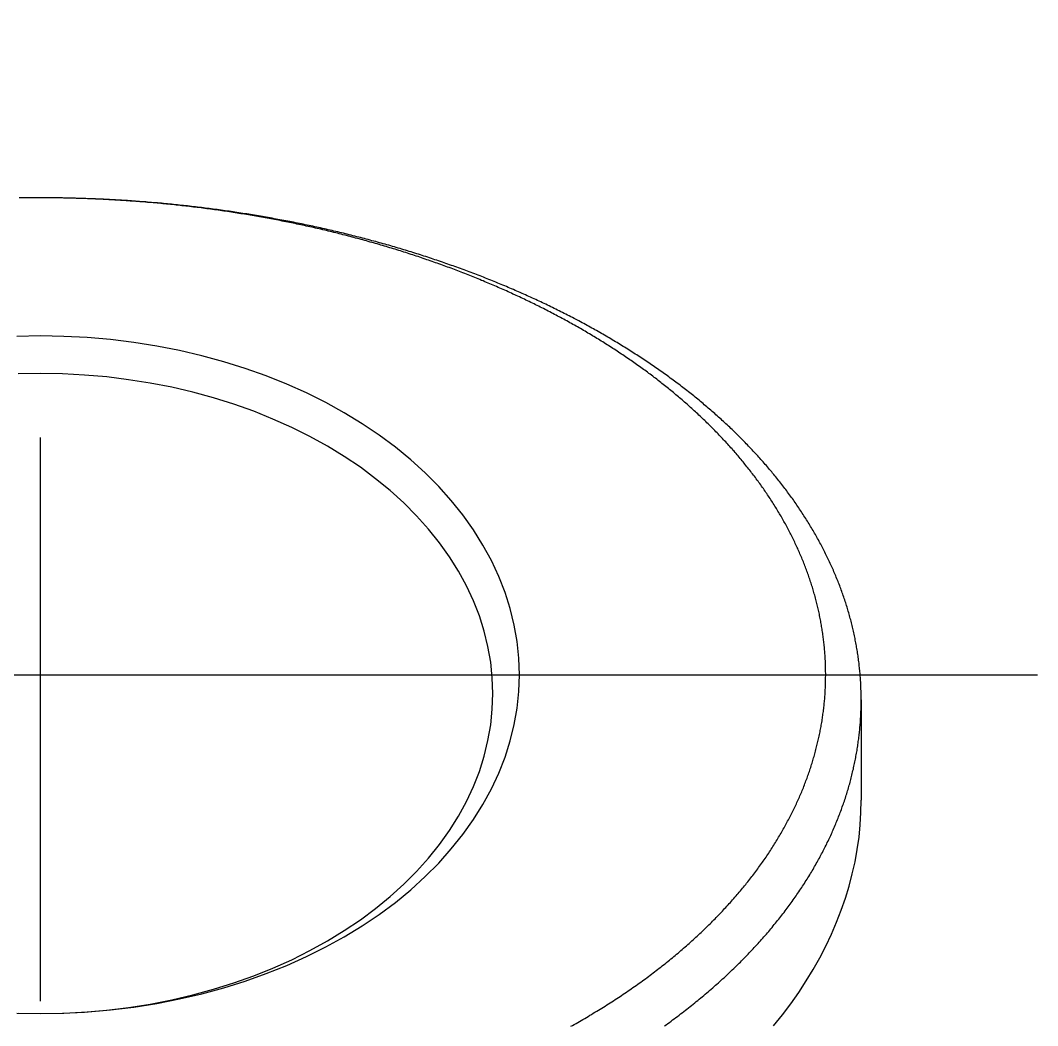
# Model space of a CAD drawing. Extents: x -9.8 to 63.4, y -19.1 to 47.2.
# Drawn here: x 51.97 to 63.43, y 35.82 to 47.15 of the extents above; entities that cross this region are included whole.
import ezdxf

# ---------------------------------------------------------------- set-up
doc = ezdxf.new("R2010")
doc.units = 0
doc.linetypes.add('CENTER', pattern=[50.8, 31.75, -6.35, 6.35, -6.35])
doc.layers.get('0').update_dxf_attribs({"linetype": 'CONTINUOUS'})
doc.layers.add('CENTER', color=1, linetype='CENTER')

msp = doc.modelspace()

# ---------------------------------------------------------------- linework, layer by layer
at = {"color": 7, "linetype": 'CONTINUOUS'}
msp.add_line((61.447, 39.495), (61.447, 38.363), dxfattribs=at)
at = {"color": 7}
for points in [[(59.23, 35.821, 0), (59.248, 35.834, 0), (59.267, 35.848, 0), (59.285, 35.861, 0), (59.304, 35.874, 0), (59.322, 35.888, 0), (59.34, 35.901, 0), (59.358, 35.915, 0), (59.376, 35.928, 0), (59.394, 35.942, 0), (59.412, 35.956, 0), (59.43, 35.969, 0), (59.448, 35.983, 0), (59.466, 35.997, 0), (59.483, 36.01, 0), (59.501, 36.024, 0), (59.518, 36.038, 0), (59.536, 36.052, 0), (59.553, 36.066, 0), (59.571, 36.08, 0), (59.588, 36.094, 0), (59.605, 36.108, 0), (59.622, 36.122, 0), (59.639, 36.136, 0), (59.656, 36.15, 0), (59.673, 36.164, 0), (59.69, 36.178, 0), (59.706, 36.192, 0), (59.723, 36.206, 0), (59.739, 36.221, 0), (59.756, 36.235, 0), (59.773, 36.249, 0), (59.789, 36.264, 0), (59.805, 36.278, 0), (59.821, 36.292, 0), (59.837, 36.307, 0), (59.853, 36.321, 0), (59.869, 36.336, 0), (59.885, 36.35, 0), (59.901, 36.364, 0), (59.917, 36.379, 0), (59.932, 36.394, 0), (59.948, 36.408, 0), (59.964, 36.423, 0), (59.979, 36.437, 0), (59.994, 36.452, 0), (60.01, 36.467, 0), (60.025, 36.481, 0), (60.04, 36.496, 0), (60.055, 36.511, 0), (60.07, 36.526, 0), (60.085, 36.54, 0), (60.099, 36.555, 0), (60.114, 36.57, 0), (60.129, 36.585, 0), (60.143, 36.599, 0), (60.158, 36.614, 0), (60.172, 36.629, 0), (60.186, 36.644, 0), (60.2, 36.659, 0), (60.215, 36.674, 0), (60.228, 36.689, 0), (60.242, 36.704, 0), (60.256, 36.719, 0), (60.27, 36.734, 0), (60.284, 36.749, 0), (60.297, 36.764, 0), (60.311, 36.779, 0), (60.325, 36.794, 0), (60.338, 36.81, 0), (60.351, 36.825, 0), (60.364, 36.84, 0), (60.378, 36.855, 0), (60.391, 36.87, 0), (60.404, 36.885, 0), (60.416, 36.901, 0), (60.429, 36.916, 0), (60.442, 36.931, 0), (60.455, 36.947, 0), (60.467, 36.962, 0), (60.48, 36.977, 0), (60.492, 36.992, 0), (60.505, 37.008, 0), (60.517, 37.023, 0), (60.529, 37.038, 0), (60.541, 37.054, 0), (60.553, 37.069, 0), (60.565, 37.085, 0), (60.577, 37.1, 0), (60.589, 37.116, 0), (60.6, 37.131, 0), (60.612, 37.147, 0), (60.623, 37.162, 0), (60.635, 37.178, 0), (60.646, 37.193, 0), (60.657, 37.209, 0), (60.669, 37.224, 0), (60.68, 37.24, 0), (60.691, 37.255, 0), (60.702, 37.271, 0), (60.712, 37.286, 0), (60.723, 37.302, 0), (60.734, 37.318, 0), (60.745, 37.333, 0), (60.755, 37.349, 0), (60.766, 37.365, 0), (60.776, 37.38, 0), (60.786, 37.396, 0), (60.797, 37.412, 0), (60.807, 37.427, 0), (60.817, 37.443, 0), (60.827, 37.459, 0), (60.837, 37.475, 0), (60.846, 37.49, 0), (60.856, 37.506, 0), (60.866, 37.522, 0), (60.875, 37.538, 0), (60.885, 37.553, 0), (60.894, 37.569, 0), (60.904, 37.585, 0), (60.913, 37.601, 0), (60.922, 37.617, 0), (60.931, 37.633, 0), (60.94, 37.649, 0), (60.949, 37.664, 0), (60.958, 37.68, 0), (60.967, 37.696, 0), (60.975, 37.712, 0), (60.984, 37.728, 0), (60.992, 37.744, 0), (61.001, 37.76, 0), (61.009, 37.776, 0), (61.017, 37.792, 0), (61.026, 37.808, 0), (61.034, 37.824, 0), (61.042, 37.84, 0), (61.05, 37.856, 0), (61.058, 37.872, 0), (61.065, 37.888, 0), (61.073, 37.904, 0), (61.081, 37.92, 0), (61.088, 37.936, 0), (61.096, 37.952, 0), (61.103, 37.968, 0), (61.111, 37.984, 0), (61.118, 38, 0), (61.125, 38.016, 0), (61.132, 38.032, 0), (61.139, 38.048, 0), (61.146, 38.065, 0), (61.153, 38.081, 0), (61.16, 38.097, 0), (61.166, 38.113, 0), (61.173, 38.129, 0), (61.179, 38.145, 0), (61.186, 38.161, 0), (61.192, 38.177, 0), (61.199, 38.194, 0), (61.205, 38.21, 0), (61.211, 38.226, 0), (61.217, 38.242, 0), (61.223, 38.258, 0), (61.229, 38.274, 0), (61.234, 38.291, 0), (61.24, 38.307, 0), (61.246, 38.323, 0), (61.251, 38.339, 0), (61.257, 38.355, 0), (61.262, 38.372, 0), (61.268, 38.388, 0), (61.273, 38.404, 0), (61.278, 38.42, 0), (61.283, 38.437, 0), (61.288, 38.453, 0), (61.293, 38.469, 0), (61.298, 38.485, 0), (61.303, 38.502, 0), (61.307, 38.518, 0), (61.312, 38.534, 0), (61.317, 38.55, 0), (61.321, 38.567, 0), (61.326, 38.583, 0), (61.33, 38.599, 0), (61.334, 38.615, 0), (61.338, 38.632, 0), (61.342, 38.648, 0), (61.346, 38.664, 0), (61.35, 38.681, 0), (61.354, 38.697, 0), (61.358, 38.713, 0), (61.361, 38.73, 0), (61.365, 38.746, 0), (61.369, 38.762, 0), (61.372, 38.779, 0), (61.376, 38.795, 0), (61.379, 38.811, 0), (61.382, 38.828, 0), (61.385, 38.844, 0), (61.388, 38.86, 0), (61.391, 38.877, 0), (61.394, 38.893, 0), (61.397, 38.909, 0), (61.4, 38.926, 0), (61.402, 38.942, 0), (61.405, 38.958, 0), (61.407, 38.975, 0), (61.41, 38.991, 0), (61.412, 39.007, 0), (61.414, 39.024, 0), (61.417, 39.04, 0), (61.419, 39.056, 0), (61.421, 39.073, 0), (61.423, 39.089, 0), (61.425, 39.106, 0), (61.426, 39.122, 0), (61.428, 39.138, 0), (61.43, 39.155, 0), (61.431, 39.171, 0), (61.433, 39.188, 0), (61.434, 39.204, 0), (61.436, 39.22, 0), (61.437, 39.237, 0), (61.438, 39.253, 0), (61.439, 39.27, 0), (61.44, 39.286, 0), (61.441, 39.302, 0), (61.442, 39.319, 0), (61.443, 39.335, 0), (61.444, 39.351, 0), (61.444, 39.368, 0), (61.445, 39.384, 0), (61.445, 39.401, 0), (61.446, 39.417, 0), (61.446, 39.433, 0), (61.446, 39.45, 0), (61.446, 39.466, 0), (61.447, 39.483, 0), (61.447, 39.499, 0), (61.446, 39.515, 0), (61.446, 39.532, 0), (61.446, 39.548, 0), (61.446, 39.565, 0), (61.445, 39.581, 0), (61.445, 39.597, 0), (61.444, 39.614, 0), (61.444, 39.63, 0), (61.443, 39.647, 0), (61.442, 39.663, 0), (61.442, 39.679, 0), (61.441, 39.696, 0), (61.44, 39.712, 0), (61.439, 39.728, 0), (61.438, 39.745, 0), (61.436, 39.761, 0), (61.435, 39.778, 0), (61.434, 39.794, 0), (61.432, 39.81, 0), (61.431, 39.827, 0), (61.429, 39.843, 0), (61.427, 39.859, 0), (61.425, 39.876, 0), (61.424, 39.892, 0), (61.422, 39.908, 0), (61.42, 39.925, 0), (61.418, 39.941, 0), (61.416, 39.957, 0), (61.413, 39.974, 0), (61.411, 39.99, 0), (61.409, 40.006, 0), (61.406, 40.023, 0), (61.404, 40.039, 0), (61.401, 40.055, 0), (61.398, 40.072, 0), (61.395, 40.088, 0), (61.393, 40.104, 0), (61.39, 40.12, 0), (61.387, 40.137, 0), (61.384, 40.153, 0), (61.38, 40.169, 0), (61.377, 40.185, 0), (61.374, 40.202, 0), (61.371, 40.218, 0), (61.367, 40.234, 0), (61.364, 40.251, 0), (61.36, 40.267, 0), (61.356, 40.283, 0), (61.352, 40.299, 0), (61.349, 40.315, 0), (61.345, 40.332, 0), (61.341, 40.348, 0), (61.337, 40.364, 0), (61.333, 40.38, 0), (61.328, 40.396, 0), (61.324, 40.412, 0), (61.32, 40.428, 0), (61.315, 40.445, 0), (61.311, 40.461, 0), (61.306, 40.477, 0), (61.301, 40.493, 0), (61.297, 40.509, 0), (61.292, 40.525, 0), (61.287, 40.541, 0), (61.282, 40.557, 0), (61.277, 40.573, 0), (61.272, 40.589, 0), (61.266, 40.605, 0), (61.261, 40.621, 0), (61.256, 40.638, 0), (61.25, 40.653, 0), (61.245, 40.669, 0), (61.239, 40.685, 0), (61.234, 40.701, 0), (61.228, 40.717, 0), (61.222, 40.733, 0), (61.216, 40.749, 0), (61.21, 40.765, 0), (61.204, 40.781, 0), (61.198, 40.797, 0), (61.192, 40.813, 0), (61.186, 40.828, 0), (61.179, 40.844, 0), (61.173, 40.86, 0), (61.166, 40.876, 0), (61.16, 40.892, 0), (61.153, 40.908, 0), (61.147, 40.923, 0), (61.14, 40.939, 0), (61.133, 40.955, 0), (61.126, 40.971, 0), (61.119, 40.986, 0), (61.112, 41.002, 0), (61.105, 41.018, 0), (61.098, 41.033, 0), (61.091, 41.049, 0), (61.083, 41.065, 0), (61.076, 41.08, 0), (61.068, 41.096, 0), (61.061, 41.111, 0), (61.053, 41.127, 0), (61.045, 41.142, 0), (61.038, 41.158, 0), (61.03, 41.173, 0), (61.022, 41.189, 0), (61.014, 41.204, 0), (61.006, 41.22, 0), (60.998, 41.235, 0), (60.99, 41.251, 0), (60.981, 41.266, 0), (60.973, 41.281, 0), (60.965, 41.297, 0), (60.956, 41.312, 0), (60.948, 41.327, 0), (60.939, 41.343, 0), (60.931, 41.358, 0), (60.922, 41.373, 0), (60.913, 41.388, 0), (60.904, 41.404, 0), (60.895, 41.419, 0), (60.886, 41.434, 0), (60.877, 41.449, 0), (60.868, 41.464, 0), (60.859, 41.479, 0), (60.849, 41.494, 0), (60.84, 41.509, 0), (60.831, 41.524, 0), (60.821, 41.539, 0), (60.812, 41.554, 0), (60.802, 41.569, 0), (60.792, 41.584, 0), (60.783, 41.599, 0), (60.773, 41.614, 0), (60.763, 41.629, 0), (60.753, 41.644, 0), (60.743, 41.659, 0), (60.733, 41.673, 0), (60.723, 41.688, 0), (60.713, 41.703, 0), (60.702, 41.718, 0), (60.692, 41.732, 0), (60.682, 41.747, 0), (60.671, 41.762, 0), (60.661, 41.776, 0), (60.65, 41.791, 0), (60.639, 41.806, 0), (60.629, 41.82, 0), (60.618, 41.835, 0), (60.607, 41.849, 0), (60.596, 41.864, 0), (60.585, 41.878, 0), (60.574, 41.893, 0), (60.563, 41.907, 0), (60.552, 41.921, 0), (60.541, 41.936, 0), (60.53, 41.95, 0), (60.519, 41.964, 0), (60.507, 41.979, 0), (60.496, 41.993, 0), (60.484, 42.007, 0), (60.473, 42.021, 0), (60.461, 42.035, 0), (60.449, 42.05, 0), (60.438, 42.064, 0), (60.426, 42.078, 0), (60.414, 42.092, 0), (60.402, 42.106, 0), (60.39, 42.12, 0), (60.378, 42.134, 0), (60.366, 42.148, 0), (60.354, 42.162, 0), (60.342, 42.176, 0), (60.33, 42.19, 0), (60.317, 42.203, 0), (60.305, 42.217, 0), (60.292, 42.231, 0), (60.28, 42.245, 0), (60.267, 42.258, 0), (60.255, 42.272, 0), (60.242, 42.286, 0), (60.23, 42.299, 0), (60.217, 42.313, 0), (60.204, 42.327, 0), (60.191, 42.34, 0), (60.178, 42.354, 0), (60.165, 42.367, 0), (60.152, 42.381, 0), (60.139, 42.394, 0), (60.126, 42.407, 0), (60.113, 42.421, 0), (60.1, 42.434, 0), (60.087, 42.447, 0), (60.073, 42.461, 0), (60.06, 42.474, 0), (60.046, 42.487, 0), (60.033, 42.5, 0), (60.019, 42.514, 0), (60.006, 42.527, 0), (59.992, 42.54, 0), (59.978, 42.553, 0), (59.965, 42.566, 0), (59.951, 42.579, 0), (59.937, 42.592, 0), (59.923, 42.605, 0), (59.909, 42.618, 0), (59.895, 42.631, 0), (59.881, 42.644, 0), (59.867, 42.656, 0), (59.853, 42.669, 0), (59.839, 42.682, 0), (59.825, 42.695, 0), (59.81, 42.707, 0), (59.796, 42.72, 0), (59.781, 42.733, 0), (59.767, 42.745, 0), (59.752, 42.758, 0), (59.738, 42.77, 0), (59.723, 42.783, 0), (59.709, 42.795, 0), (59.694, 42.808, 0), (59.679, 42.82, 0), (59.664, 42.833, 0), (59.65, 42.845, 0), (59.635, 42.858, 0), (59.62, 42.87, 0), (59.605, 42.882, 0), (59.59, 42.894, 0), (59.575, 42.907, 0), (59.56, 42.919, 0), (59.544, 42.931, 0), (59.529, 42.943, 0), (59.514, 42.955, 0), (59.499, 42.967, 0), (59.483, 42.979, 0), (59.468, 42.991, 0), (59.452, 43.003, 0), (59.437, 43.015, 0), (59.421, 43.027, 0), (59.406, 43.039, 0), (59.39, 43.051, 0), (59.374, 43.063, 0), (59.359, 43.075, 0), (59.343, 43.086, 0), (59.327, 43.098, 0), (59.311, 43.11, 0), (59.295, 43.121, 0), (59.279, 43.133, 0), (59.264, 43.145, 0), (59.248, 43.156, 0), (59.231, 43.168, 0), (59.215, 43.179, 0), (59.199, 43.191, 0), (59.183, 43.202, 0), (59.167, 43.214, 0), (59.15, 43.225, 0), (59.134, 43.236, 0), (59.118, 43.248, 0), (59.101, 43.259, 0), (59.085, 43.27, 0), (59.068, 43.282, 0), (59.052, 43.293, 0), (59.035, 43.304, 0), (59.019, 43.315, 0), (59.002, 43.326, 0), (58.985, 43.337, 0), (58.968, 43.348, 0), (58.952, 43.359, 0), (58.935, 43.37, 0), (58.918, 43.381, 0), (58.901, 43.392, 0), (58.884, 43.403, 0), (58.867, 43.414, 0), (58.85, 43.425, 0), (58.833, 43.435, 0), (58.816, 43.446, 0), (58.798, 43.457, 0), (58.781, 43.468, 0), (58.764, 43.478, 0), (58.747, 43.489, 0), (58.73, 43.5, 0), (58.712, 43.51, 0), (58.695, 43.521, 0), (58.677, 43.531, 0), (58.66, 43.542, 0), (58.642, 43.552, 0), (58.625, 43.562, 0), (58.607, 43.573, 0), (58.59, 43.583, 0), (58.572, 43.593, 0), (58.554, 43.604, 0), (58.536, 43.614, 0), (58.519, 43.624, 0), (58.501, 43.634, 0), (58.483, 43.645, 0), (58.465, 43.655, 0), (58.447, 43.665, 0), (58.429, 43.675, 0), (58.411, 43.685, 0), (58.393, 43.695, 0), (58.375, 43.705, 0), (58.357, 43.715, 0), (58.339, 43.724, 0), (58.321, 43.734, 0), (58.303, 43.744, 0), (58.284, 43.754, 0), (58.266, 43.764, 0), (58.248, 43.773, 0), (58.229, 43.783, 0), (58.211, 43.793, 0), (58.193, 43.802, 0), (58.174, 43.812, 0), (58.156, 43.821, 0), (58.137, 43.831, 0), (58.118, 43.84, 0), (58.1, 43.85, 0), (58.081, 43.859, 0), (58.063, 43.869, 0), (58.044, 43.878, 0), (58.025, 43.887, 0), (58.006, 43.897, 0), (57.988, 43.906, 0), (57.969, 43.915, 0), (57.95, 43.924, 0), (57.931, 43.933, 0), (57.912, 43.943, 0), (57.893, 43.952, 0), (57.874, 43.961, 0), (57.855, 43.97, 0), (57.836, 43.979, 0), (57.817, 43.988, 0), (57.798, 43.996, 0), (57.779, 44.005, 0), (57.76, 44.014, 0), (57.741, 44.023, 0), (57.721, 44.032, 0), (57.702, 44.041, 0), (57.683, 44.049, 0), (57.664, 44.058, 0), (57.644, 44.066, 0), (57.625, 44.075, 0), (57.605, 44.084, 0), (57.586, 44.092, 0), (57.567, 44.101, 0), (57.547, 44.109, 0), (57.528, 44.118, 0), (57.508, 44.126, 0), (57.489, 44.134, 0), (57.469, 44.143, 0), (57.449, 44.151, 0), (57.43, 44.159, 0), (57.41, 44.168, 0), (57.39, 44.176, 0), (57.371, 44.184, 0), (57.351, 44.192, 0), (57.331, 44.2, 0), (57.311, 44.208, 0), (57.291, 44.216, 0), (57.272, 44.224, 0), (57.252, 44.232, 0), (57.232, 44.24, 0), (57.212, 44.248, 0), (57.192, 44.256, 0), (57.172, 44.264, 0), (57.152, 44.271, 0), (57.132, 44.279, 0), (57.112, 44.287, 0), (57.092, 44.295, 0), (57.072, 44.302, 0), (57.051, 44.31, 0), (57.031, 44.317, 0), (57.011, 44.325, 0), (56.991, 44.333, 0), (56.971, 44.34, 0), (56.951, 44.347, 0), (56.93, 44.355, 0), (56.91, 44.362, 0), (56.89, 44.37, 0), (56.869, 44.377, 0), (56.849, 44.384, 0), (56.829, 44.391, 0), (56.808, 44.398, 0), (56.788, 44.406, 0), (56.767, 44.413, 0), (56.747, 44.42, 0), (56.727, 44.427, 0), (56.706, 44.434, 0), (56.685, 44.441, 0), (56.665, 44.448, 0), (56.644, 44.455, 0), (56.624, 44.462, 0), (56.603, 44.468, 0), (56.583, 44.475, 0), (56.562, 44.482, 0), (56.541, 44.489, 0), (56.52, 44.496, 0), (56.5, 44.502, 0), (56.479, 44.509, 0), (56.458, 44.516, 0), (56.438, 44.522, 0), (56.417, 44.529, 0), (56.396, 44.535, 0), (56.375, 44.542, 0), (56.354, 44.548, 0), (56.333, 44.554, 0), (56.312, 44.561, 0), (56.292, 44.567, 0), (56.271, 44.573, 0), (56.25, 44.58, 0), (56.229, 44.586, 0), (56.208, 44.592, 0), (56.187, 44.598, 0), (56.166, 44.604, 0), (56.145, 44.611, 0), (56.124, 44.617, 0), (56.103, 44.623, 0), (56.082, 44.629, 0), (56.06, 44.635, 0), (56.039, 44.64, 0), (56.018, 44.646, 0), (55.997, 44.652, 0), (55.976, 44.658, 0), (55.955, 44.664, 0), (55.934, 44.669, 0), (55.912, 44.675, 0), (55.891, 44.681, 0), (55.87, 44.687, 0), (55.848, 44.692, 0), (55.827, 44.698, 0), (55.806, 44.703, 0), (55.785, 44.709, 0), (55.763, 44.714, 0), (55.742, 44.72, 0), (55.72, 44.725, 0), (55.699, 44.73, 0), (55.678, 44.736, 0), (55.656, 44.741, 0), (55.635, 44.746, 0), (55.613, 44.752, 0), (55.592, 44.757, 0), (55.57, 44.762, 0), (55.549, 44.767, 0), (55.527, 44.772, 0), (55.506, 44.777, 0), (55.484, 44.782, 0), (55.463, 44.787, 0), (55.441, 44.792, 0), (55.419, 44.797, 0), (55.398, 44.802, 0), (55.376, 44.807, 0), (55.355, 44.812, 0), (55.333, 44.817, 0), (55.311, 44.821, 0), (55.29, 44.826, 0), (55.268, 44.831, 0), (55.246, 44.835, 0), (55.225, 44.84, 0), (55.203, 44.845, 0), (55.181, 44.849, 0), (55.159, 44.854, 0), (55.138, 44.858, 0), (55.116, 44.863, 0), (55.094, 44.867, 0), (55.072, 44.871, 0), (55.05, 44.876, 0), (55.029, 44.88, 0), (55.007, 44.884, 0), (54.985, 44.889, 0), (54.963, 44.893, 0), (54.941, 44.897, 0), (54.919, 44.901, 0), (54.897, 44.905, 0), (54.875, 44.909, 0), (54.853, 44.913, 0), (54.831, 44.917, 0), (54.809, 44.921, 0), (54.787, 44.925, 0), (54.766, 44.929, 0), (54.743, 44.933, 0), (54.721, 44.937, 0), (54.699, 44.941, 0), (54.677, 44.944, 0), (54.655, 44.948, 0), (54.633, 44.952, 0), (54.611, 44.956, 0), (54.589, 44.959, 0), (54.567, 44.963, 0), (54.545, 44.966, 0), (54.523, 44.97, 0), (54.501, 44.973, 0), (54.479, 44.977, 0), (54.456, 44.98, 0), (54.434, 44.984, 0), (54.412, 44.987, 0), (54.39, 44.99, 0), (54.368, 44.994, 0), (54.346, 44.997, 0), (54.323, 45, 0), (54.301, 45.003, 0), (54.279, 45.007, 0), (54.257, 45.01, 0), (54.234, 45.013, 0), (54.212, 45.016, 0), (54.19, 45.019, 0), (54.168, 45.022, 0), (54.145, 45.025, 0), (54.123, 45.028, 0), (54.101, 45.031, 0), (54.079, 45.033, 0), (54.056, 45.036, 0), (54.034, 45.039, 0), (54.012, 45.042, 0), (53.989, 45.044, 0), (53.967, 45.047, 0), (53.945, 45.05, 0), (53.922, 45.052, 0), (53.9, 45.055, 0), (53.878, 45.057, 0), (53.855, 45.06, 0), (53.833, 45.062, 0), (53.81, 45.065, 0), (53.788, 45.067, 0), (53.766, 45.07, 0), (53.743, 45.072, 0), (53.721, 45.074, 0), (53.698, 45.077, 0), (53.676, 45.079, 0), (53.654, 45.081, 0), (53.631, 45.083, 0), (53.608, 45.085, 0), (53.586, 45.087, 0), (53.564, 45.09, 0), (53.541, 45.092, 0), (53.519, 45.094, 0), (53.496, 45.096, 0), (53.474, 45.097, 0), (53.451, 45.099, 0), (53.429, 45.101, 0), (53.406, 45.103, 0), (53.384, 45.105, 0), (53.361, 45.107, 0), (53.339, 45.108, 0), (53.316, 45.11, 0), (53.294, 45.112, 0), (53.271, 45.113, 0), (53.248, 45.115, 0), (53.226, 45.117, 0), (53.203, 45.118, 0), (53.181, 45.12, 0), (53.158, 45.121, 0), (53.136, 45.123, 0), (53.113, 45.124, 0), (53.09, 45.125, 0), (53.068, 45.127, 0), (53.045, 45.128, 0), (53.023, 45.129, 0), (53, 45.13, 0), (52.978, 45.132, 0), (52.955, 45.133, 0), (52.932, 45.134, 0), (52.91, 45.135, 0), (52.887, 45.136, 0), (52.864, 45.137, 0), (52.842, 45.138, 0), (52.819, 45.139, 0), (52.797, 45.14, 0), (52.774, 45.141, 0), (52.751, 45.142, 0), (52.729, 45.142, 0), (52.706, 45.143, 0), (52.684, 45.144, 0), (52.661, 45.145, 0), (52.638, 45.145, 0), (52.616, 45.146, 0), (52.593, 45.147, 0), (52.57, 45.147, 0), (52.548, 45.148, 0), (52.525, 45.148, 0), (52.502, 45.149, 0), (52.48, 45.149, 0), (52.457, 45.149, 0), (52.434, 45.15, 0), (52.412, 45.15, 0), (52.389, 45.151, 0), (52.367, 45.151, 0), (52.344, 45.151, 0), (52.321, 45.151, 0), (52.298, 45.151, 0), (52.276, 45.151, 0), (52.253, 45.152, 0), (52.23, 45.152, 0), (52.208, 45.152, 0), (52.185, 45.152, 0), (52.163, 45.152, 0), (52.14, 45.152, 0), (52.117, 45.151, 0), (52.095, 45.151, 0), (52.072, 45.151, 0), (52.049, 45.151, 0), (52.027, 45.151, 0), (52.004, 45.151, 0), (51.981, 45.15, 0), (51.959, 45.15, 0)], [(58.173, 35.816, 0), (58.193, 35.827, 0), (58.213, 35.838, 0), (58.233, 35.849, 0), (58.252, 35.86, 0), (58.272, 35.871, 0), (58.292, 35.883, 0), (58.311, 35.894, 0), (58.331, 35.905, 0), (58.35, 35.917, 0), (58.37, 35.928, 0), (58.389, 35.94, 0), (58.408, 35.951, 0), (58.428, 35.963, 0), (58.447, 35.974, 0), (58.466, 35.986, 0), (58.485, 35.998, 0), (58.504, 36.009, 0), (58.523, 36.021, 0), (58.542, 36.033, 0), (58.561, 36.045, 0), (58.58, 36.057, 0), (58.599, 36.069, 0), (58.618, 36.081, 0), (58.636, 36.093, 0), (58.655, 36.105, 0), (58.674, 36.117, 0), (58.692, 36.129, 0), (58.711, 36.141, 0), (58.729, 36.153, 0), (58.747, 36.165, 0), (58.766, 36.178, 0), (58.784, 36.19, 0), (58.802, 36.202, 0), (58.82, 36.215, 0), (58.838, 36.227, 0), (58.856, 36.24, 0), (58.874, 36.252, 0), (58.892, 36.265, 0), (58.91, 36.277, 0), (58.928, 36.29, 0), (58.945, 36.303, 0), (58.963, 36.315, 0), (58.981, 36.328, 0), (58.998, 36.341, 0), (59.016, 36.353, 0), (59.033, 36.366, 0), (59.05, 36.379, 0), (59.068, 36.392, 0), (59.085, 36.405, 0), (59.102, 36.418, 0), (59.119, 36.431, 0), (59.136, 36.444, 0), (59.153, 36.457, 0), (59.17, 36.47, 0), (59.187, 36.483, 0), (59.203, 36.496, 0), (59.22, 36.509, 0), (59.237, 36.522, 0), (59.253, 36.536, 0), (59.27, 36.549, 0), (59.286, 36.562, 0), (59.302, 36.575, 0), (59.319, 36.589, 0), (59.335, 36.602, 0), (59.351, 36.616, 0), (59.367, 36.629, 0), (59.383, 36.642, 0), (59.399, 36.656, 0), (59.415, 36.669, 0), (59.43, 36.683, 0), (59.446, 36.697, 0), (59.462, 36.71, 0), (59.477, 36.724, 0), (59.493, 36.737, 0), (59.508, 36.751, 0), (59.523, 36.765, 0), (59.539, 36.778, 0), (59.554, 36.792, 0), (59.569, 36.806, 0), (59.584, 36.82, 0), (59.599, 36.833, 0), (59.614, 36.847, 0), (59.629, 36.861, 0), (59.643, 36.875, 0), (59.658, 36.889, 0), (59.672, 36.903, 0), (59.687, 36.917, 0), (59.701, 36.931, 0), (59.716, 36.944, 0), (59.73, 36.959, 0), (59.744, 36.972, 0), (59.758, 36.987, 0), (59.772, 37.001, 0), (59.786, 37.015, 0), (59.8, 37.029, 0), (59.814, 37.043, 0), (59.827, 37.057, 0), (59.841, 37.071, 0), (59.855, 37.085, 0), (59.868, 37.099, 0), (59.882, 37.114, 0), (59.895, 37.128, 0), (59.908, 37.142, 0), (59.921, 37.156, 0), (59.934, 37.17, 0), (59.947, 37.185, 0), (59.96, 37.199, 0), (59.973, 37.213, 0), (59.986, 37.228, 0), (59.998, 37.242, 0), (60.011, 37.256, 0), (60.024, 37.271, 0), (60.036, 37.285, 0), (60.048, 37.3, 0), (60.061, 37.314, 0), (60.073, 37.328, 0), (60.085, 37.343, 0), (60.097, 37.357, 0), (60.109, 37.372, 0), (60.121, 37.386, 0), (60.133, 37.401, 0), (60.145, 37.415, 0), (60.156, 37.43, 0), (60.168, 37.444, 0), (60.179, 37.459, 0), (60.191, 37.474, 0), (60.202, 37.488, 0), (60.214, 37.503, 0), (60.225, 37.517, 0), (60.236, 37.532, 0), (60.247, 37.547, 0), (60.258, 37.561, 0), (60.269, 37.576, 0), (60.28, 37.591, 0), (60.291, 37.605, 0), (60.301, 37.62, 0), (60.312, 37.635, 0), (60.322, 37.65, 0), (60.333, 37.664, 0), (60.343, 37.679, 0), (60.353, 37.694, 0), (60.364, 37.709, 0), (60.374, 37.723, 0), (60.384, 37.738, 0), (60.394, 37.753, 0), (60.404, 37.768, 0), (60.413, 37.783, 0), (60.423, 37.797, 0), (60.433, 37.812, 0), (60.442, 37.827, 0), (60.452, 37.842, 0), (60.461, 37.857, 0), (60.471, 37.872, 0), (60.48, 37.887, 0), (60.489, 37.902, 0), (60.498, 37.917, 0), (60.507, 37.931, 0), (60.516, 37.947, 0), (60.525, 37.961, 0), (60.534, 37.976, 0), (60.543, 37.991, 0), (60.551, 38.006, 0), (60.56, 38.021, 0), (60.569, 38.036, 0), (60.577, 38.051, 0), (60.585, 38.066, 0), (60.594, 38.081, 0), (60.602, 38.096, 0), (60.61, 38.111, 0), (60.618, 38.127, 0), (60.626, 38.142, 0), (60.634, 38.157, 0), (60.642, 38.172, 0), (60.649, 38.187, 0), (60.657, 38.202, 0), (60.665, 38.217, 0), (60.672, 38.232, 0), (60.68, 38.247, 0), (60.687, 38.262, 0), (60.694, 38.278, 0), (60.702, 38.293, 0), (60.709, 38.308, 0), (60.716, 38.323, 0), (60.723, 38.338, 0), (60.73, 38.353, 0), (60.736, 38.368, 0), (60.743, 38.384, 0), (60.75, 38.399, 0), (60.757, 38.414, 0), (60.763, 38.429, 0), (60.77, 38.444, 0), (60.776, 38.46, 0), (60.782, 38.475, 0), (60.788, 38.49, 0), (60.795, 38.505, 0), (60.801, 38.52, 0), (60.807, 38.536, 0), (60.813, 38.551, 0), (60.819, 38.566, 0), (60.824, 38.581, 0), (60.83, 38.597, 0), (60.836, 38.612, 0), (60.841, 38.627, 0), (60.847, 38.642, 0), (60.852, 38.658, 0), (60.857, 38.673, 0), (60.863, 38.688, 0), (60.868, 38.704, 0), (60.873, 38.719, 0), (60.878, 38.734, 0), (60.883, 38.75, 0), (60.888, 38.765, 0), (60.893, 38.78, 0), (60.897, 38.795, 0), (60.902, 38.811, 0), (60.907, 38.826, 0), (60.911, 38.842, 0), (60.916, 38.857, 0), (60.92, 38.872, 0), (60.924, 38.888, 0), (60.928, 38.903, 0), (60.932, 38.918, 0), (60.937, 38.934, 0), (60.941, 38.949, 0), (60.944, 38.964, 0), (60.948, 38.98, 0), (60.952, 38.995, 0), (60.956, 39.01, 0), (60.959, 39.026, 0), (60.963, 39.041, 0), (60.966, 39.057, 0), (60.97, 39.072, 0), (60.973, 39.087, 0), (60.976, 39.103, 0), (60.98, 39.118, 0), (60.983, 39.133, 0), (60.986, 39.149, 0), (60.989, 39.164, 0), (60.992, 39.18, 0), (60.994, 39.195, 0), (60.997, 39.211, 0), (61, 39.226, 0), (61.002, 39.241, 0), (61.005, 39.257, 0), (61.007, 39.272, 0), (61.01, 39.288, 0), (61.012, 39.303, 0), (61.014, 39.318, 0), (61.016, 39.334, 0), (61.018, 39.349, 0), (61.02, 39.365, 0), (61.022, 39.38, 0), (61.024, 39.396, 0), (61.026, 39.411, 0), (61.028, 39.426, 0), (61.029, 39.442, 0), (61.031, 39.457, 0), (61.032, 39.473, 0), (61.034, 39.488, 0), (61.035, 39.504, 0), (61.036, 39.519, 0), (61.037, 39.535, 0), (61.039, 39.55, 0), (61.04, 39.565, 0), (61.041, 39.581, 0), (61.041, 39.596, 0), (61.042, 39.612, 0), (61.043, 39.627, 0), (61.044, 39.643, 0), (61.044, 39.658, 0), (61.045, 39.673, 0), (61.045, 39.689, 0), (61.046, 39.704, 0), (61.046, 39.72, 0), (61.046, 39.735, 0), (61.046, 39.751, 0), (61.047, 39.766, 0), (61.047, 39.782, 0), (61.047, 39.797, 0), (61.046, 39.812, 0), (61.046, 39.828, 0), (61.046, 39.843, 0), (61.045, 39.859, 0), (61.045, 39.874, 0), (61.045, 39.89, 0), (61.044, 39.905, 0), (61.043, 39.921, 0), (61.043, 39.936, 0), (61.042, 39.952, 0), (61.041, 39.967, 0), (61.04, 39.982, 0), (61.039, 39.998, 0), (61.038, 40.013, 0), (61.037, 40.029, 0), (61.036, 40.044, 0), (61.034, 40.059, 0), (61.033, 40.075, 0), (61.032, 40.09, 0), (61.03, 40.106, 0), (61.028, 40.121, 0), (61.027, 40.136, 0), (61.025, 40.152, 0), (61.023, 40.167, 0), (61.021, 40.183, 0), (61.019, 40.198, 0), (61.017, 40.214, 0), (61.015, 40.229, 0), (61.013, 40.244, 0), (61.011, 40.26, 0), (61.008, 40.275, 0), (61.006, 40.29, 0), (61.004, 40.306, 0), (61.001, 40.321, 0), (60.998, 40.337, 0), (60.996, 40.352, 0), (60.993, 40.367, 0), (60.99, 40.383, 0), (60.987, 40.398, 0), (60.984, 40.413, 0), (60.981, 40.428, 0), (60.978, 40.444, 0), (60.975, 40.459, 0), (60.972, 40.474, 0), (60.968, 40.49, 0), (60.965, 40.505, 0), (60.962, 40.52, 0), (60.958, 40.536, 0), (60.954, 40.551, 0), (60.951, 40.566, 0), (60.947, 40.581, 0), (60.943, 40.597, 0), (60.939, 40.612, 0), (60.935, 40.627, 0), (60.931, 40.642, 0), (60.927, 40.658, 0), (60.923, 40.673, 0), (60.918, 40.688, 0), (60.914, 40.703, 0), (60.91, 40.718, 0), (60.905, 40.734, 0), (60.901, 40.749, 0), (60.896, 40.764, 0), (60.891, 40.779, 0), (60.886, 40.794, 0), (60.882, 40.809, 0), (60.877, 40.825, 0), (60.872, 40.84, 0), (60.867, 40.855, 0), (60.862, 40.87, 0), (60.856, 40.885, 0), (60.851, 40.9, 0), (60.846, 40.915, 0), (60.84, 40.93, 0), (60.835, 40.945, 0), (60.829, 40.96, 0), (60.824, 40.975, 0), (60.818, 40.99, 0), (60.812, 41.005, 0), (60.806, 41.02, 0), (60.801, 41.035, 0), (60.795, 41.05, 0), (60.789, 41.065, 0), (60.782, 41.08, 0), (60.776, 41.095, 0), (60.77, 41.11, 0), (60.764, 41.124, 0), (60.757, 41.139, 0), (60.751, 41.154, 0), (60.744, 41.169, 0), (60.738, 41.184, 0), (60.731, 41.199, 0), (60.724, 41.213, 0), (60.718, 41.228, 0), (60.711, 41.243, 0), (60.704, 41.258, 0), (60.697, 41.273, 0), (60.69, 41.287, 0), (60.683, 41.302, 0), (60.675, 41.317, 0), (60.668, 41.331, 0), (60.661, 41.346, 0), (60.654, 41.361, 0), (60.646, 41.375, 0), (60.639, 41.39, 0), (60.631, 41.404, 0), (60.623, 41.419, 0), (60.615, 41.434, 0), (60.608, 41.448, 0), (60.6, 41.462, 0), (60.592, 41.477, 0), (60.584, 41.492, 0), (60.576, 41.506, 0), (60.568, 41.52, 0), (60.559, 41.535, 0), (60.551, 41.549, 0), (60.543, 41.564, 0), (60.535, 41.578, 0), (60.526, 41.592, 0), (60.518, 41.607, 0), (60.509, 41.621, 0), (60.5, 41.635, 0), (60.492, 41.65, 0), (60.483, 41.664, 0), (60.474, 41.678, 0), (60.465, 41.692, 0), (60.456, 41.706, 0), (60.447, 41.721, 0), (60.438, 41.735, 0), (60.429, 41.749, 0), (60.42, 41.763, 0), (60.41, 41.777, 0), (60.401, 41.791, 0), (60.392, 41.805, 0), (60.382, 41.819, 0), (60.373, 41.833, 0), (60.363, 41.847, 0), (60.353, 41.861, 0), (60.344, 41.875, 0), (60.334, 41.889, 0), (60.324, 41.903, 0), (60.314, 41.917, 0), (60.304, 41.931, 0), (60.294, 41.945, 0), (60.284, 41.959, 0), (60.274, 41.972, 0), (60.264, 41.986, 0), (60.254, 42, 0), (60.243, 42.014, 0), (60.233, 42.027, 0), (60.223, 42.041, 0), (60.212, 42.054, 0), (60.202, 42.068, 0), (60.191, 42.082, 0), (60.18, 42.095, 0), (60.17, 42.109, 0), (60.159, 42.122, 0), (60.148, 42.136, 0), (60.137, 42.149, 0), (60.126, 42.163, 0), (60.115, 42.176, 0), (60.104, 42.19, 0), (60.093, 42.203, 0), (60.082, 42.216, 0), (60.071, 42.23, 0), (60.059, 42.243, 0), (60.048, 42.256, 0), (60.037, 42.27, 0), (60.025, 42.283, 0), (60.014, 42.296, 0), (60.002, 42.309, 0), (59.991, 42.322, 0), (59.979, 42.335, 0), (59.967, 42.349, 0), (59.955, 42.361, 0), (59.944, 42.375, 0), (59.932, 42.388, 0), (59.92, 42.401, 0), (59.908, 42.413, 0), (59.896, 42.426, 0), (59.884, 42.439, 0), (59.872, 42.452, 0), (59.859, 42.465, 0), (59.847, 42.478, 0), (59.835, 42.491, 0), (59.822, 42.504, 0), (59.81, 42.516, 0), (59.798, 42.529, 0), (59.785, 42.542, 0), (59.773, 42.554, 0), (59.76, 42.567, 0), (59.747, 42.58, 0), (59.735, 42.592, 0), (59.722, 42.605, 0), (59.709, 42.617, 0), (59.696, 42.63, 0), (59.683, 42.642, 0), (59.67, 42.655, 0), (59.657, 42.667, 0), (59.644, 42.679, 0), (59.631, 42.692, 0), (59.618, 42.704, 0), (59.605, 42.716, 0), (59.592, 42.729, 0), (59.578, 42.741, 0), (59.565, 42.753, 0), (59.551, 42.765, 0), (59.538, 42.778, 0), (59.525, 42.79, 0), (59.511, 42.802, 0), (59.498, 42.814, 0), (59.484, 42.826, 0), (59.47, 42.838, 0), (59.456, 42.85, 0), (59.443, 42.862, 0), (59.429, 42.874, 0), (59.415, 42.886, 0), (59.401, 42.898, 0), (59.387, 42.91, 0), (59.373, 42.921, 0), (59.359, 42.933, 0), (59.345, 42.945, 0), (59.331, 42.957, 0), (59.316, 42.968, 0), (59.302, 42.98, 0), (59.288, 42.992, 0), (59.274, 43.003, 0), (59.259, 43.015, 0), (59.245, 43.026, 0), (59.23, 43.038, 0), (59.216, 43.05, 0), (59.201, 43.061, 0), (59.187, 43.072, 0), (59.172, 43.084, 0), (59.157, 43.095, 0), (59.142, 43.107, 0), (59.128, 43.118, 0), (59.113, 43.129, 0), (59.098, 43.141, 0), (59.083, 43.152, 0), (59.068, 43.163, 0), (59.053, 43.174, 0), (59.038, 43.186, 0), (59.023, 43.197, 0), (59.008, 43.208, 0), (58.992, 43.219, 0), (58.977, 43.23, 0), (58.962, 43.241, 0), (58.947, 43.252, 0), (58.931, 43.263, 0), (58.916, 43.274, 0), (58.901, 43.285, 0), (58.885, 43.296, 0), (58.87, 43.307, 0), (58.854, 43.317, 0), (58.838, 43.328, 0), (58.823, 43.339, 0), (58.807, 43.35, 0), (58.791, 43.36, 0), (58.776, 43.371, 0), (58.76, 43.382, 0), (58.744, 43.392, 0), (58.728, 43.403, 0), (58.712, 43.413, 0), (58.696, 43.424, 0), (58.68, 43.434, 0), (58.664, 43.445, 0), (58.648, 43.455, 0), (58.632, 43.466, 0), (58.615, 43.476, 0), (58.599, 43.487, 0), (58.583, 43.497, 0), (58.567, 43.507, 0), (58.55, 43.517, 0), (58.534, 43.528, 0), (58.518, 43.538, 0), (58.501, 43.548, 0), (58.485, 43.558, 0), (58.468, 43.568, 0), (58.452, 43.578, 0), (58.435, 43.588, 0), (58.418, 43.598, 0), (58.402, 43.608, 0), (58.385, 43.618, 0), (58.368, 43.628, 0), (58.351, 43.638, 0), (58.335, 43.648, 0), (58.318, 43.658, 0), (58.301, 43.668, 0), (58.284, 43.678, 0), (58.267, 43.687, 0), (58.25, 43.697, 0), (58.233, 43.707, 0), (58.216, 43.716, 0), (58.199, 43.726, 0), (58.181, 43.736, 0), (58.164, 43.745, 0), (58.147, 43.755, 0), (58.13, 43.764, 0), (58.112, 43.774, 0), (58.095, 43.783, 0), (58.078, 43.792, 0), (58.06, 43.802, 0), (58.043, 43.811, 0), (58.026, 43.82, 0), (58.008, 43.83, 0), (57.99, 43.839, 0), (57.973, 43.848, 0), (57.955, 43.857, 0), (57.938, 43.867, 0), (57.92, 43.876, 0), (57.902, 43.885, 0), (57.885, 43.894, 0), (57.867, 43.903, 0), (57.849, 43.912, 0), (57.831, 43.921, 0), (57.813, 43.93, 0), (57.795, 43.939, 0), (57.778, 43.947, 0), (57.76, 43.956, 0), (57.742, 43.965, 0), (57.724, 43.974, 0), (57.705, 43.983, 0), (57.687, 43.991, 0), (57.669, 44, 0), (57.651, 44.009, 0), (57.633, 44.017, 0), (57.615, 44.026, 0), (57.596, 44.035, 0), (57.578, 44.043, 0), (57.56, 44.051, 0), (57.542, 44.06, 0), (57.523, 44.068, 0), (57.505, 44.077, 0), (57.486, 44.085, 0), (57.468, 44.093, 0), (57.45, 44.102, 0), (57.431, 44.11, 0), (57.412, 44.118, 0), (57.394, 44.127, 0), (57.375, 44.135, 0), (57.357, 44.143, 0), (57.338, 44.151, 0), (57.319, 44.159, 0), (57.301, 44.167, 0), (57.282, 44.175, 0), (57.263, 44.183, 0), (57.244, 44.191, 0), (57.226, 44.199, 0), (57.207, 44.207, 0), (57.188, 44.215, 0), (57.169, 44.222, 0), (57.15, 44.23, 0), (57.131, 44.238, 0), (57.112, 44.246, 0), (57.093, 44.253, 0), (57.074, 44.261, 0), (57.055, 44.269, 0), (57.036, 44.276, 0), (57.017, 44.284, 0), (56.998, 44.291, 0), (56.979, 44.299, 0), (56.959, 44.306, 0), (56.94, 44.314, 0), (56.921, 44.321, 0), (56.902, 44.328, 0), (56.883, 44.336, 0), (56.863, 44.343, 0), (56.844, 44.35, 0), (56.825, 44.358, 0), (56.805, 44.365, 0), (56.786, 44.372, 0), (56.767, 44.379, 0), (56.747, 44.386, 0), (56.728, 44.393, 0), (56.708, 44.4, 0), (56.689, 44.407, 0), (56.669, 44.414, 0), (56.65, 44.421, 0), (56.63, 44.428, 0), (56.611, 44.435, 0), (56.591, 44.442, 0), (56.571, 44.449, 0), (56.552, 44.455, 0), (56.532, 44.462, 0), (56.512, 44.469, 0), (56.493, 44.475, 0), (56.473, 44.482, 0), (56.453, 44.489, 0), (56.433, 44.495, 0), (56.414, 44.502, 0), (56.394, 44.508, 0), (56.374, 44.515, 0), (56.354, 44.521, 0), (56.334, 44.528, 0), (56.314, 44.534, 0), (56.294, 44.54, 0), (56.275, 44.547, 0), (56.255, 44.553, 0), (56.235, 44.559, 0), (56.215, 44.565, 0), (56.195, 44.572, 0), (56.175, 44.578, 0), (56.155, 44.584, 0), (56.135, 44.59, 0), (56.114, 44.596, 0), (56.094, 44.602, 0), (56.074, 44.608, 0), (56.054, 44.614, 0), (56.034, 44.62, 0), (56.014, 44.626, 0), (55.994, 44.632, 0), (55.973, 44.637, 0), (55.953, 44.643, 0), (55.933, 44.649, 0), (55.913, 44.654, 0), (55.892, 44.66, 0), (55.872, 44.666, 0), (55.852, 44.672, 0), (55.831, 44.677, 0), (55.811, 44.683, 0), (55.791, 44.688, 0), (55.77, 44.694, 0), (55.75, 44.699, 0), (55.73, 44.705, 0), (55.709, 44.71, 0), (55.689, 44.715, 0), (55.668, 44.721, 0), (55.648, 44.726, 0), (55.627, 44.731, 0), (55.607, 44.736, 0), (55.586, 44.742, 0), (55.566, 44.747, 0), (55.545, 44.752, 0), (55.525, 44.757, 0), (55.504, 44.762, 0), (55.483, 44.767, 0), (55.463, 44.772, 0), (55.442, 44.777, 0), (55.421, 44.782, 0), (55.401, 44.787, 0), (55.38, 44.792, 0), (55.359, 44.797, 0), (55.339, 44.801, 0), (55.318, 44.806, 0), (55.297, 44.811, 0), (55.276, 44.816, 0), (55.256, 44.82, 0), (55.235, 44.825, 0), (55.214, 44.829, 0), (55.193, 44.834, 0), (55.172, 44.839, 0), (55.151, 44.843, 0), (55.131, 44.847, 0), (55.11, 44.852, 0), (55.089, 44.856, 0), (55.068, 44.861, 0), (55.047, 44.865, 0), (55.026, 44.869, 0), (55.005, 44.874, 0), (54.984, 44.878, 0), (54.963, 44.882, 0), (54.942, 44.886, 0), (54.921, 44.89, 0), (54.9, 44.895, 0), (54.879, 44.899, 0), (54.858, 44.903, 0), (54.837, 44.907, 0), (54.816, 44.911, 0), (54.795, 44.915, 0), (54.774, 44.919, 0), (54.753, 44.922, 0), (54.732, 44.926, 0), (54.711, 44.93, 0), (54.69, 44.934, 0), (54.668, 44.938, 0), (54.647, 44.941, 0), (54.626, 44.945, 0), (54.605, 44.949, 0), (54.584, 44.952, 0), (54.563, 44.956, 0), (54.541, 44.959, 0), (54.52, 44.963, 0), (54.499, 44.967, 0), (54.478, 44.97, 0), (54.456, 44.973, 0), (54.435, 44.977, 0), (54.414, 44.98, 0), (54.393, 44.983, 0), (54.371, 44.987, 0), (54.35, 44.99, 0), (54.329, 44.993, 0), (54.307, 44.996, 0), (54.286, 45, 0), (54.265, 45.003, 0), (54.243, 45.006, 0), (54.222, 45.009, 0), (54.201, 45.012, 0), (54.179, 45.015, 0), (54.158, 45.018, 0), (54.136, 45.021, 0), (54.115, 45.024, 0), (54.094, 45.027, 0), (54.072, 45.029, 0), (54.051, 45.032, 0), (54.029, 45.035, 0), (54.008, 45.038, 0), (53.986, 45.041, 0), (53.965, 45.043, 0), (53.944, 45.046, 0), (53.922, 45.048, 0), (53.901, 45.051, 0), (53.879, 45.054, 0), (53.858, 45.056, 0), (53.836, 45.059, 0), (53.814, 45.061, 0), (53.793, 45.063, 0), (53.771, 45.066, 0), (53.75, 45.068, 0), (53.728, 45.071, 0), (53.707, 45.073, 0), (53.685, 45.075, 0), (53.664, 45.077, 0), (53.642, 45.079, 0), (53.62, 45.082, 0), (53.599, 45.084, 0), (53.577, 45.086, 0), (53.556, 45.088, 0), (53.534, 45.09, 0), (53.512, 45.092, 0), (53.491, 45.094, 0), (53.469, 45.096, 0), (53.447, 45.098, 0), (53.426, 45.099, 0), (53.404, 45.101, 0), (53.383, 45.103, 0), (53.361, 45.105, 0), (53.339, 45.107, 0), (53.318, 45.108, 0), (53.296, 45.11, 0), (53.274, 45.112, 0), (53.252, 45.113, 0), (53.231, 45.115, 0), (53.209, 45.116, 0), (53.187, 45.118, 0), (53.166, 45.119, 0), (53.144, 45.121, 0), (53.122, 45.122, 0), (53.1, 45.123, 0), (53.079, 45.125, 0), (53.057, 45.126, 0), (53.035, 45.127, 0), (53.014, 45.129, 0), (52.992, 45.13, 0), (52.97, 45.131, 0), (52.948, 45.132, 0), (52.927, 45.133, 0), (52.905, 45.134, 0), (52.883, 45.136, 0), (52.861, 45.136, 0), (52.84, 45.138, 0), (52.818, 45.138, 0), (52.796, 45.139, 0), (52.774, 45.14, 0), (52.752, 45.141, 0), (52.731, 45.142, 0), (52.709, 45.143, 0), (52.687, 45.143, 0), (52.665, 45.144, 0), (52.644, 45.145, 0), (52.622, 45.145, 0), (52.6, 45.146, 0), (52.578, 45.147, 0), (52.556, 45.147, 0), (52.535, 45.148, 0), (52.513, 45.148, 0), (52.491, 45.149, 0), (52.469, 45.149, 0), (52.447, 45.15, 0), (52.425, 45.15, 0), (52.404, 45.15, 0), (52.382, 45.151, 0), (52.36, 45.151, 0), (52.338, 45.151, 0), (52.316, 45.151, 0), (52.295, 45.151, 0), (52.273, 45.151, 0), (52.251, 45.152, 0), (52.229, 45.152, 0), (52.207, 45.152, 0), (52.186, 45.152, 0), (52.164, 45.152, 0), (52.142, 45.152, 0), (52.12, 45.151, 0), (52.098, 45.151, 0), (52.077, 45.151, 0), (52.055, 45.151, 0), (52.033, 45.151, 0), (52.011, 45.151, 0), (51.989, 45.15, 0), (51.968, 45.15, 0)]]:
    msp.add_polyline3d(points, dxfattribs=at)
at = {"color": 7, "linetype": 'CONTINUOUS'}
for points in [[(51.932, 35.964, 0), (52.197, 35.959, 0), (52.462, 35.964, 0), (52.726, 35.978, 0), (52.989, 36.001, 0), (53.25, 36.033, 0), (53.509, 36.074, 0), (53.764, 36.124, 0), (54.016, 36.182, 0), (54.263, 36.25, 0), (54.505, 36.326, 0), (54.742, 36.41, 0), (54.973, 36.502, 0), (55.197, 36.603, 0), (55.413, 36.711, 0), (55.622, 36.826, 0), (55.823, 36.948, 0), (56.015, 37.078, 0), (56.198, 37.213, 0), (56.371, 37.355, 0), (56.534, 37.503, 0), (56.687, 37.656, 0), (56.828, 37.815, 0), (56.959, 37.978, 0), (57.078, 38.145, 0), (57.185, 38.316, 0), (57.281, 38.491, 0), (57.364, 38.669, 0), (57.435, 38.85, 0), (57.493, 39.033, 0), (57.538, 39.217, 0), (57.571, 39.403, 0), (57.59, 39.59, 0), (57.596, 39.778, 0), (57.59, 39.965, 0), (57.571, 40.152, 0), (57.538, 40.338, 0), (57.493, 40.523, 0), (57.435, 40.706, 0), (57.364, 40.886, 0), (57.281, 41.064, 0), (57.185, 41.239, 0), (57.078, 41.41, 0), (56.959, 41.578, 0), (56.828, 41.741, 0), (56.687, 41.899, 0), (56.534, 42.052, 0), (56.371, 42.2, 0), (56.198, 42.342, 0), (56.015, 42.478, 0), (55.823, 42.607, 0), (55.622, 42.729, 0), (55.413, 42.845, 0), (55.197, 42.953, 0), (54.973, 43.053, 0), (54.742, 43.145, 0), (54.505, 43.229, 0), (54.263, 43.305, 0), (54.016, 43.373, 0), (53.764, 43.432, 0), (53.509, 43.482, 0), (53.25, 43.523, 0), (52.989, 43.555, 0), (52.726, 43.578, 0), (52.462, 43.591, 0), (52.197, 43.596, 0), (51.932, 43.591, 0)], [(51.946, 35.964, 0), (52.197, 35.959, 0), (52.447, 35.964, 0), (52.696, 35.977, 0), (52.945, 35.998, 0), (53.191, 36.029, 0), (53.436, 36.067, 0), (53.677, 36.115, 0), (53.915, 36.17, 0), (54.148, 36.234, 0), (54.377, 36.306, 0), (54.601, 36.385, 0), (54.818, 36.472, 0), (55.03, 36.567, 0), (55.235, 36.669, 0), (55.432, 36.778, 0), (55.621, 36.894, 0), (55.803, 37.016, 0), (55.975, 37.144, 0), (56.139, 37.278, 0), (56.293, 37.417, 0), (56.437, 37.562, 0), (56.571, 37.712, 0), (56.694, 37.866, 0), (56.807, 38.024, 0), (56.908, 38.185, 0), (56.998, 38.351, 0), (57.077, 38.519, 0), (57.144, 38.689, 0), (57.199, 38.862, 0), (57.241, 39.036, 0), (57.272, 39.212, 0), (57.29, 39.389, 0), (57.297, 39.566, 0), (57.29, 39.742, 0), (57.272, 39.919, 0), (57.241, 40.095, 0), (57.199, 40.269, 0), (57.144, 40.442, 0), (57.077, 40.612, 0), (56.998, 40.78, 0), (56.908, 40.946, 0), (56.807, 41.107, 0), (56.694, 41.266, 0), (56.571, 41.419, 0), (56.437, 41.569, 0), (56.293, 41.714, 0), (56.139, 41.853, 0), (55.975, 41.987, 0), (55.803, 42.115, 0), (55.621, 42.238, 0), (55.432, 42.353, 0), (55.235, 42.462, 0), (55.03, 42.564, 0), (54.818, 42.659, 0), (54.601, 42.746, 0), (54.377, 42.825, 0), (54.148, 42.897, 0), (53.915, 42.961, 0), (53.677, 43.017, 0), (53.436, 43.064, 0), (53.191, 43.102, 0), (52.945, 43.133, 0), (52.696, 43.154, 0), (52.447, 43.167, 0), (52.197, 43.172, 0), (51.946, 43.167, 0)], [(60.459, 35.82, 0), (60.558, 35.945, 0), (60.653, 36.071, 0), (60.742, 36.199, 0), (60.827, 36.328, 0), (60.906, 36.458, 0), (60.98, 36.589, 0), (61.048, 36.721, 0), (61.111, 36.855, 0), (61.169, 36.989, 0), (61.222, 37.124, 0), (61.269, 37.26, 0), (61.31, 37.396, 0), (61.346, 37.533, 0), (61.377, 37.671, 0), (61.402, 37.809, 0), (61.422, 37.947, 0), (61.435, 38.086, 0), (61.444, 38.225, 0), (61.447, 38.364, 0)]]:
    msp.add_polyline3d(points, dxfattribs=at)
at = {"layer": 'CENTER', "color": 1, "linetype": 'CENTER'}
for p, q in [((52.197, -2), (52.197, 47.152)), ((40.958, 39.778), (63.435, 39.778))]:
    msp.add_line(p, q, dxfattribs=at)

doc.saveas('drawing.dxf')
